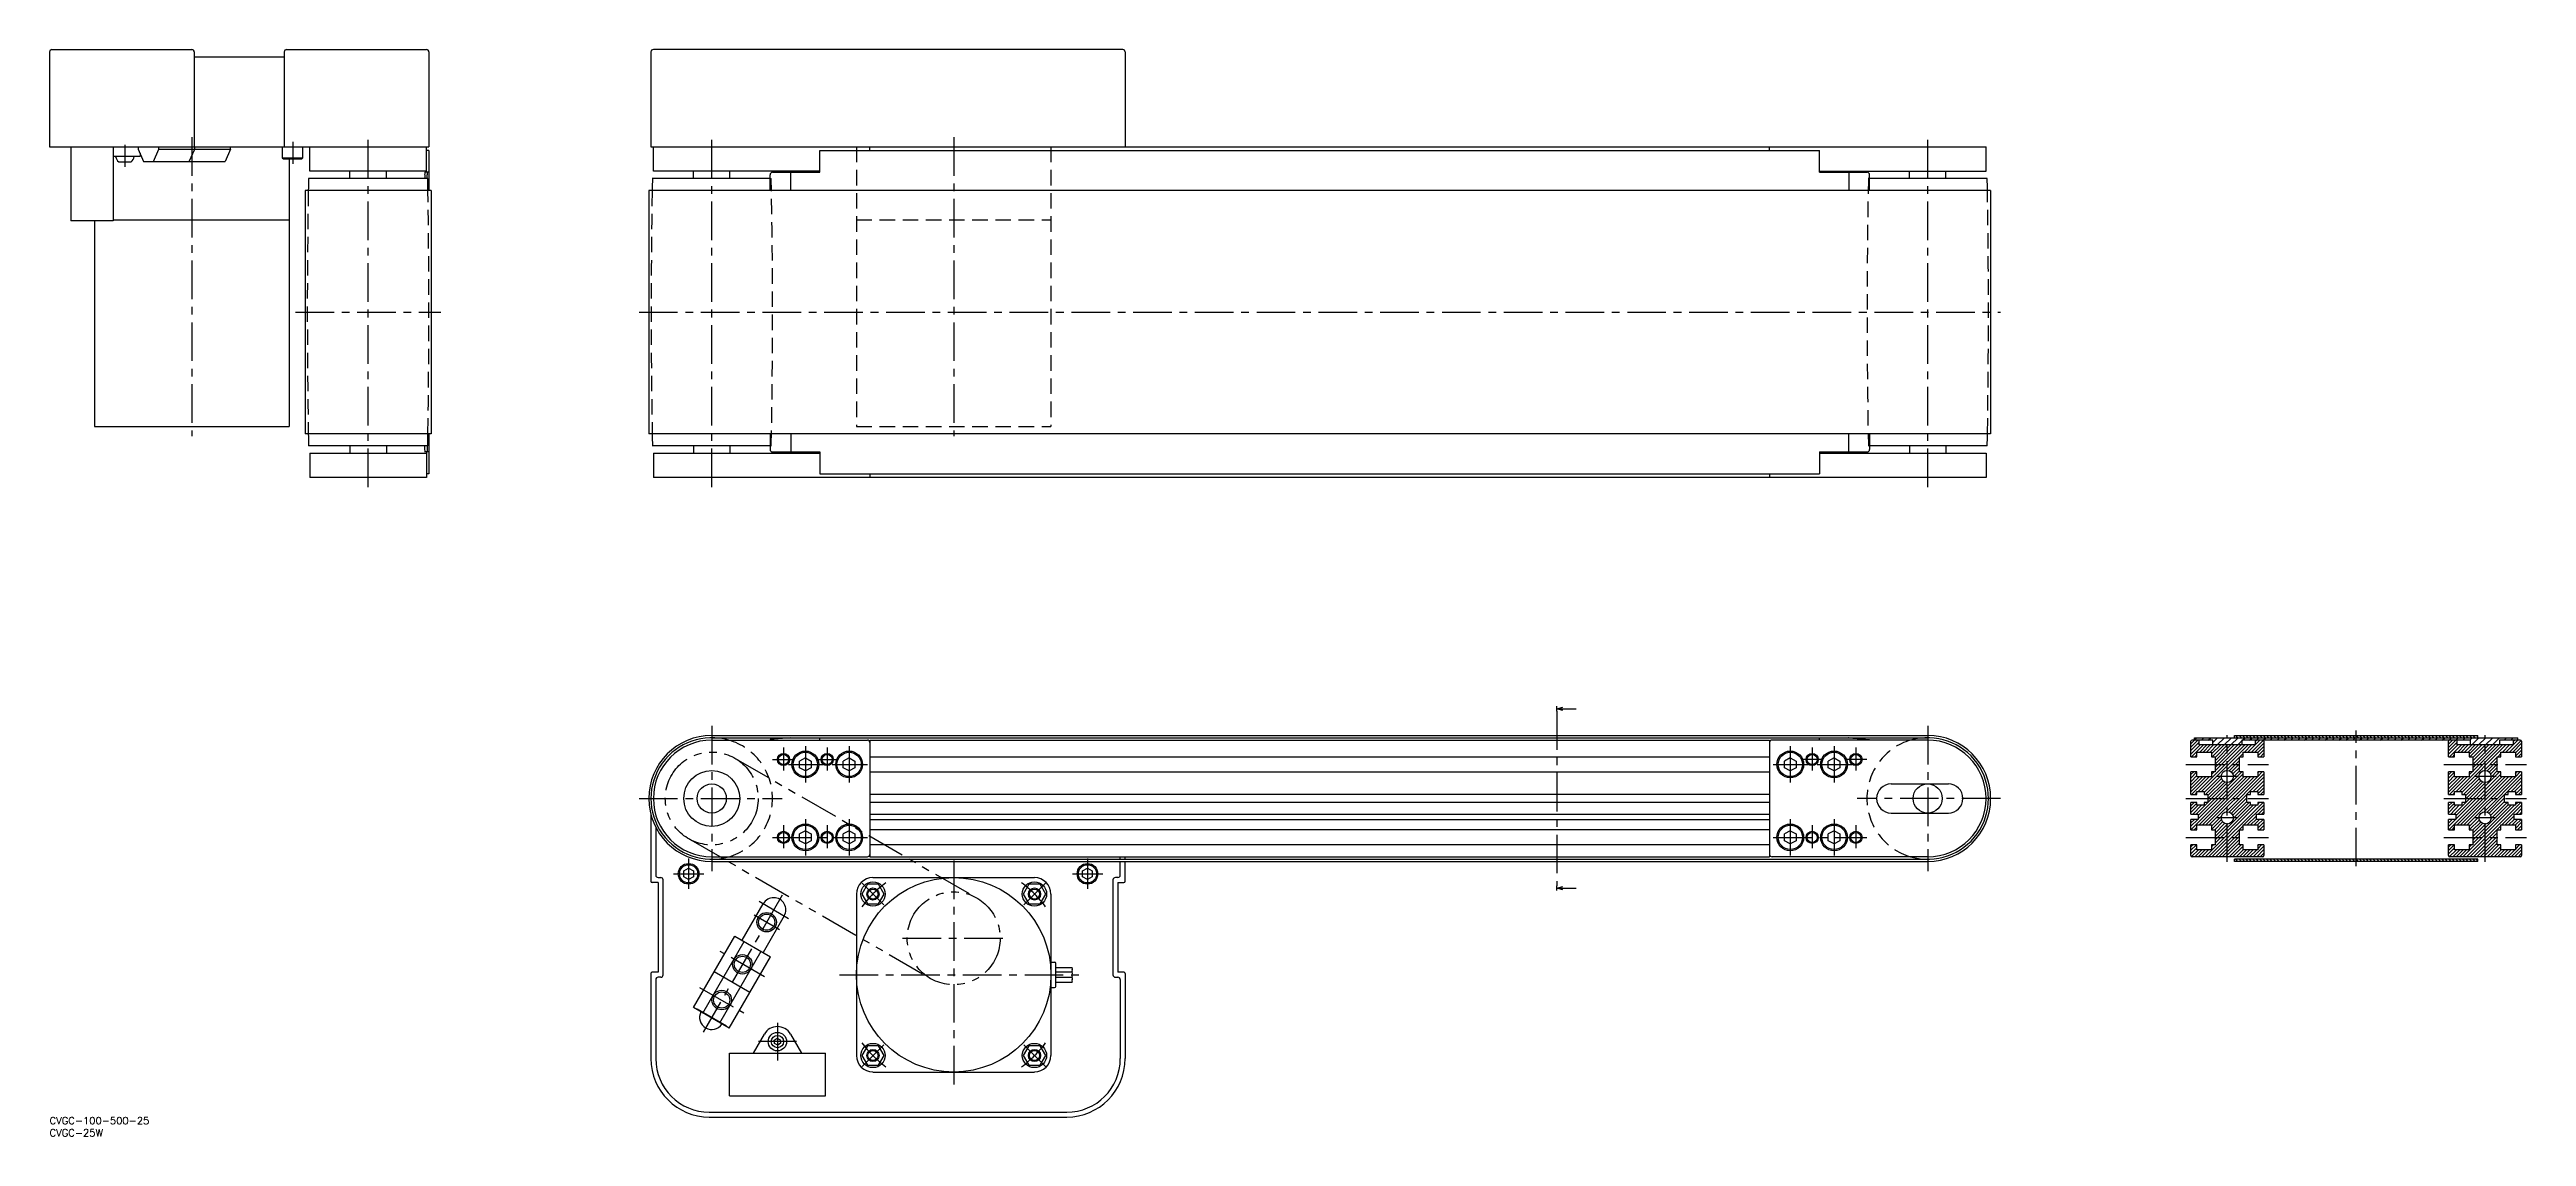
# Model space of a CAD drawing. Extents: x 0 to 1019, y -8 to 439.
import ezdxf

# ---------------------------------------------------------------- set-up
doc = ezdxf.new("R2010")
doc.units = 0
doc.header["$LTSCALE"] = 0.5
for name, pattern in [('CENTER', [50.8, 31.75, -6.35, 6.35, -6.35]), ('DASHED', [19.05, 12.7, -6.35]), ('PHANTOM', [63.5, 31.75, -6.35, 6.35, -6.35, 6.35, -6.35])]:
    doc.linetypes.add(name, pattern=pattern)
doc.layers.get('0').update_dxf_attribs({"linetype": 'CONTINUOUS'})
doc.layers.add('CENTER', color=1, linetype='CENTER')
doc.styles.get("Standard").update_dxf_attribs({"font": 'txt.shx', "height": 3, "bigfont": 'bigfont.shx'})

# ---------------------------------------------------------------- blocks, each defined once
blk = doc.blocks.new('*U61')
at = {"color": 7, "linetype": 'CONTINUOUS'}
blk.add_text('CVGC-100-500-25', height=3, dxfattribs=at).set_placement((0, -3))
blk = doc.blocks.new('*U62')
at = {"color": 7, "linetype": 'CONTINUOUS'}
blk.add_text('CVGC-25W', height=3, dxfattribs=at).set_placement((0, -8))
blk = doc.blocks.new('_OPEN30')
at = {"color": 0, "linetype": 'BYBLOCK'}
for p, q in [((-1, 0.27), (0, 0)), ((0, 0), (-1, -0.27)), ((0, 0), (-1, 0))]:
    blk.add_line(p, q, dxfattribs=at)
blk = doc.blocks.new('*U63')
at = {"color": 7, "linetype": 'CONTINUOUS'}
blk.add_lwpolyline([(622.3, 167.9), (627.8, 167.9)], dxfattribs=at)
at = {"color": 7, "linetype": 'CONTINUOUS', "xscale": 2.5, "yscale": 2.5, "zscale": 2.5, "rotation": 180}
blk.add_blockref('_OPEN30', (619.8, 167.9), dxfattribs=at)
blk = doc.blocks.new('*U64')
at = {"color": 7, "linetype": 'CONTINUOUS'}
blk.add_lwpolyline([(622.3, 94.1), (627.8, 94.1)], dxfattribs=at)
at = {"color": 7, "linetype": 'CONTINUOUS', "xscale": 2.5, "yscale": 2.5, "zscale": 2.5, "rotation": 180}
blk.add_blockref('_OPEN30', (619.8, 94.1), dxfattribs=at)

msp = doc.modelspace()

# ---------------------------------------------------------------- linework, layer by layer
at = {"color": 7, "linetype": 'CONTINUOUS'}
for p, q in [((0, 438), (0, 399)), ((1, 439), (58.5, 439)), ((59.5, 438), (59.5, 399)), ((96.5, 438), (96.5, 399)), ((97.5, 439), (155, 439)), ((156, 438), (156, 399)), ((247.3, 438), (247.3, 399)), ((441.3, 439), (248.3, 439)), ((437, 439), (252.3, 439)), ((442.3, 438), (442.3, 399)), ((59.5, 436), (96.5, 436)), ((0, 399), (156, 399)), ((8.7, 399), (8.7, 368.5)), ((26.2, 399), (26.2, 368.5)), ((36.5, 399), (36.5, 398)), ((36.5, 398), (38.7, 393)), ((42.7, 393), (45, 398)), ((45, 398), (45, 399)), ((45, 398), (74.4, 398)), ((57.4, 393), (59.7, 398)), ((59.7, 398), (59.7, 399)), ((74.4, 398), (72.2, 393)), ((74.4, 398), (74.4, 399)), ((95.7, 399), (95.7, 394.5)), ((104.2, 394.5), (104.2, 399)), ((107, 399), (155, 399)), ((107, 389), (107, 399)), ((155, 388.5), (155, 399)), ((156, 397.5), (155, 397.5)), ((156, 397.5), (156, 381)), ((247.3, 399), (796.3, 399)), ((248.3, 389), (248.3, 399)), ((316.8, 397.5), (727.8, 397.5)), ((316.8, 388.5), (316.8, 397.5)), ((337.3, 397.5), (337.3, 399)), ((707.3, 397.5), (707.3, 399)), ((727.8, 388.5), (727.8, 397.5)), ((796.3, 389), (796.3, 399)), ((37.2, 395), (26.2, 395)), ((28.5, 392.8), (33.5, 392.8)), ((37.2, 396.4), (37.2, 395)), ((38.7, 393), (72.2, 393)), ((95.7, 394.5), (96.2, 394)), ((95.7, 394.5), (104.2, 394.5)), ((96.2, 394), (103.7, 394)), ((98.5, 394), (98.5, 284)), ((103.7, 394), (104.2, 394.5)), ((155, 389), (107, 389)), ((123.5, 386), (123.5, 389)), ((138.5, 386), (138.5, 389)), ((156, 388.5), (154.3, 388.5)), ((154.3, 387.5), (154.3, 386)), ((155.3, 386), (155.3, 387.5)), ((316.8, 389), (248.3, 389)), ((264.8, 386), (264.8, 389)), ((279.8, 386), (279.8, 389)), ((296.3, 381), (296.3, 387.5)), ((297.3, 388.5), (316.8, 388.5)), ((304.8, 381), (304.8, 388.5)), ((727.8, 389), (796.3, 389)), ((727.8, 388.5), (747.4, 388.5)), ((739.9, 388.5), (739.9, 381)), ((748.4, 381), (748.4, 387.5)), ((764.8, 386), (764.8, 389)), ((779.8, 386), (779.8, 389)), ((156.9, 381), (105.1, 381)), ((105.1, 381), (105.1, 281)), ((155.5, 386), (106.5, 386)), ((156.9, 381), (156.9, 281)), ((798.2, 381), (246.4, 381)), ((246.4, 381), (246.4, 281)), ((296.3, 386), (247.8, 386)), ((796.8, 386), (748.4, 386)), ((798.2, 381), (798.2, 281)), ((26.2, 368.5), (8.7, 368.5)), ((18.5, 368.5), (18.5, 284)), ((26.2, 369), (98.5, 369)), ((18.5, 284), (98.5, 284)), ((156.9, 281), (105.1, 281)), ((155.5, 276), (106.5, 276)), ((123.5, 276), (123.5, 273)), ((138.5, 276), (138.5, 273)), ((154.3, 274.5), (154.3, 276)), ((155.3, 276), (155.3, 274.5)), ((156, 281), (156, 264.5)), ((798.2, 281), (246.4, 281)), ((296.3, 276), (247.8, 276)), ((264.8, 276), (264.8, 273)), ((279.8, 276), (279.8, 273)), ((296.3, 281), (296.3, 274.5)), ((304.8, 281), (304.8, 273.5)), ((739.9, 273.5), (739.9, 281)), ((748.4, 281), (748.4, 274.5)), ((796.8, 276), (748.4, 276)), ((764.8, 276), (764.8, 273)), ((779.8, 276), (779.8, 273)), ((107, 273), (155, 273)), ((107, 273), (107, 263)), ((156, 273.5), (154.3, 273.5)), ((155, 273.5), (155, 263)), ((248.3, 273), (316.8, 273)), ((248.3, 273), (248.3, 263)), ((297.3, 273.5), (316.8, 273.5)), ((316.8, 273.5), (316.8, 264.5)), ((727.8, 273.5), (747.4, 273.5)), ((727.8, 273.5), (727.8, 264.5)), ((727.8, 273), (796.3, 273)), ((796.3, 273), (796.3, 263)), ((155, 263), (107, 263)), ((156, 264.5), (155, 264.5)), ((796.3, 263), (248.3, 263)), ((316.8, 264.5), (727.8, 264.5)), ((337.3, 264.5), (337.3, 263)), ((707.3, 264.5), (707.3, 263)), ((272.3, 156.9), (772.3, 156.9)), ((272.3, 156), (772.3, 156)), ((272.3, 155), (336.3, 155)), ((304.7, 156), (296.3, 155.3)), ((296.3, 155.3), (296.3, 155)), ((316.8, 155), (316.8, 156)), ((337.3, 155), (707.3, 155)), ((337.3, 155), (337.3, 107)), ((707.3, 155), (707.3, 107)), ((772.3, 155), (708.3, 155)), ((727.8, 155), (727.8, 156)), ((739.9, 156), (748.4, 155.3)), ((748.4, 155.3), (748.3, 155)), ((880.5, 148.1), (880.5, 154.5)), ((889.5, 155), (881, 155)), ((882, 156), (1015, 156)), ((882, 155), (882, 156)), ((884, 153), (884, 155)), ((907, 153), (884, 153)), ((889.5, 153), (889.5, 155)), ((898.5, 156), (898.5, 156.9)), ((898.5, 156.9), (998.5, 156.9)), ((995.5, 155), (901.5, 155)), ((901.5, 155), (901.5, 153)), ((907, 155), (907, 153)), ((910.5, 154.5), (910.5, 148.1)), ((986.5, 148.1), (986.5, 154.5)), ((990, 153), (990, 155)), ((1013, 153), (990, 153)), ((995.5, 153), (995.5, 155)), ((998.5, 156), (998.5, 156.9)), ((1007.5, 155), (1007.5, 153)), ((1016, 155), (1007.5, 155)), ((1013, 155), (1013, 153)), ((1015, 155), (1015, 156)), ((1016.5, 154.5), (1016.5, 148.1)), ((310.8, 147.7), (308.4, 146.4)), ((308.4, 143.6), (308.4, 146.4)), ((310.8, 142.3), (308.4, 143.6)), ((310.8, 147.7), (313.2, 146.4)), ((313.2, 143.6), (310.8, 142.3)), ((313.2, 146.4), (313.2, 143.6)), ((328.8, 147.7), (326.4, 146.4)), ((326.4, 143.6), (326.4, 146.4)), ((328.8, 142.3), (326.4, 143.6)), ((328.8, 147.7), (331.2, 146.4)), ((331.2, 143.6), (328.8, 142.3)), ((331.2, 146.4), (331.2, 143.6)), ((337.3, 148.1), (707.3, 148.1)), ((715.8, 147.7), (713.4, 146.4)), ((713.4, 143.6), (713.4, 146.4)), ((715.8, 142.3), (713.4, 143.6)), ((715.8, 147.7), (718.2, 146.4)), ((718.2, 143.6), (715.8, 142.3)), ((718.2, 146.4), (718.2, 143.6)), ((733.8, 147.7), (731.4, 146.4)), ((731.4, 143.6), (731.4, 146.4)), ((733.8, 142.3), (731.4, 143.6)), ((733.8, 147.7), (736.2, 146.4)), ((736.2, 143.6), (733.8, 142.3)), ((736.2, 146.4), (736.2, 143.6)), ((880.5, 148.1), (883, 148.1)), ((883, 148.1), (883, 150.1)), ((883, 150.1), (889, 150.1)), ((889, 150.1), (889, 148.1)), ((889, 148.1), (890.5, 148.1)), ((890.5, 148.1), (890.5, 141.9)), ((900.5, 141.9), (900.5, 148.1)), ((900.5, 148.1), (902, 148.1)), ((902, 148.1), (902, 150.1)), ((902, 150.1), (908, 150.1)), ((908, 150.1), (908, 148.1)), ((908, 148.1), (910.5, 148.1)), ((986.5, 148.1), (989, 148.1)), ((989, 148.1), (989, 150.1)), ((989, 150.1), (995, 150.1)), ((995, 150.1), (995, 148.1)), ((995, 148.1), (996.5, 148.1)), ((996.5, 148.1), (996.5, 141.9)), ((1006.5, 141.9), (1006.5, 148.1)), ((1006.5, 148.1), (1008, 148.1)), ((1008, 148.1), (1008, 150.1)), ((1008, 150.1), (1014, 150.1)), ((1014, 150.1), (1014, 148.1)), ((1014, 148.1), (1016.5, 148.1)), ((337.3, 141.9), (707.3, 141.9)), ((707.3, 132.6), (337.3, 132.6)), ((757.3, 137), (780.8, 137)), ((883, 141.9), (880.5, 141.9)), ((880.5, 132.6), (880.5, 141.9)), ((880.5, 132.6), (883, 132.6)), ((883, 139.9), (883, 141.9)), ((889, 139.9), (883, 139.9)), ((883, 132.6), (883, 133.9)), ((883, 133.9), (886, 133.9)), ((886, 133.9), (886, 132.6)), ((886, 132.6), (887.5, 132.6)), ((887.5, 132.6), (887.5, 129.4)), ((890.5, 141.9), (889, 141.9)), ((889, 141.9), (889, 139.9)), ((902, 141.9), (900.5, 141.9)), ((902, 139.9), (902, 141.9)), ((908, 139.9), (902, 139.9)), ((903.5, 129.4), (903.5, 132.6)), ((903.5, 132.6), (905, 132.6)), ((905, 132.6), (905, 133.9)), ((905, 133.9), (908, 133.9)), ((910.5, 141.9), (908, 141.9)), ((908, 141.9), (908, 139.9)), ((908, 133.9), (908, 132.6)), ((908, 132.6), (910.5, 132.6)), ((910.5, 141.9), (910.5, 132.6)), ((989, 141.9), (986.5, 141.9)), ((986.5, 132.6), (986.5, 141.9)), ((986.5, 132.6), (989, 132.6)), ((989, 139.9), (989, 141.9)), ((995, 139.9), (989, 139.9)), ((989, 132.6), (989, 133.9)), ((989, 133.9), (992, 133.9)), ((992, 133.9), (992, 132.6)), ((992, 132.6), (993.5, 132.6)), ((993.5, 132.6), (993.5, 129.4)), ((996.5, 141.9), (995, 141.9)), ((995, 141.9), (995, 139.9)), ((1008, 141.9), (1006.5, 141.9)), ((1008, 139.9), (1008, 141.9)), ((1014, 139.9), (1008, 139.9)), ((1009.5, 129.4), (1009.5, 132.6)), ((1009.5, 132.6), (1011, 132.6)), ((1011, 132.6), (1011, 133.9)), ((1011, 133.9), (1014, 133.9)), ((1016.5, 141.9), (1014, 141.9)), ((1014, 141.9), (1014, 139.9)), ((1014, 133.9), (1014, 132.6)), ((1014, 132.6), (1016.5, 132.6)), ((1016.5, 141.9), (1016.5, 132.6)), ((247.3, 124.2), (247.3, 97)), ((707.3, 129.4), (337.3, 129.4)), ((337.3, 124.6), (707.3, 124.6)), ((337.3, 122.4), (707.3, 122.4)), ((757.3, 125), (780.8, 125)), ((883, 129.4), (880.5, 129.4)), ((880.5, 124.6), (880.5, 129.4)), ((880.5, 124.6), (883.5, 124.6)), ((883.5, 122.4), (880.5, 122.4)), ((880.5, 118.1), (880.5, 122.4)), ((883, 128.2), (883, 129.4)), ((886, 128.2), (883, 128.2)), ((883.5, 124.6), (883.5, 122.4)), ((887.5, 129.4), (886, 129.4)), ((886, 129.4), (886, 128.2)), ((905, 129.4), (903.5, 129.4)), ((905, 128.2), (905, 129.4)), ((908, 128.2), (905, 128.2)), ((907.5, 122.4), (907.5, 124.6)), ((907.5, 124.6), (910.5, 124.6)), ((910.5, 122.4), (907.5, 122.4)), ((910.5, 129.4), (908, 129.4)), ((908, 129.4), (908, 128.2)), ((910.5, 129.4), (910.5, 124.6)), ((910.5, 122.4), (910.5, 118.1)), ((989, 129.4), (986.5, 129.4)), ((986.5, 124.6), (986.5, 129.4)), ((986.5, 124.6), (989.5, 124.6)), ((989.5, 122.4), (986.5, 122.4)), ((986.5, 118.1), (986.5, 122.4)), ((989, 128.2), (989, 129.4)), ((992, 128.2), (989, 128.2)), ((989.5, 124.6), (989.5, 122.4)), ((993.5, 129.4), (992, 129.4)), ((992, 129.4), (992, 128.2)), ((1011, 129.4), (1009.5, 129.4)), ((1011, 128.2), (1011, 129.4)), ((1014, 128.2), (1011, 128.2)), ((1013.5, 122.4), (1013.5, 124.6)), ((1013.5, 124.6), (1016.5, 124.6)), ((1016.5, 122.4), (1013.5, 122.4)), ((1016.5, 129.4), (1014, 129.4)), ((1014, 129.4), (1014, 128.2)), ((1016.5, 129.4), (1016.5, 124.6)), ((1016.5, 122.4), (1016.5, 118.1)), ((249.3, 119.1), (249.3, 99.5)), ((310.8, 117.7), (308.4, 116.4)), ((308.4, 113.6), (308.4, 116.4)), ((310.8, 112.3), (308.4, 113.6)), ((310.8, 117.7), (313.2, 116.4)), ((313.2, 113.6), (310.8, 112.3)), ((313.2, 116.4), (313.2, 113.6)), ((328.8, 117.7), (326.4, 116.4)), ((326.4, 113.6), (326.4, 116.4)), ((328.8, 112.3), (326.4, 113.6)), ((328.8, 117.7), (331.2, 116.4)), ((331.2, 113.6), (328.8, 112.3)), ((331.2, 116.4), (331.2, 113.6)), ((707.3, 118.1), (337.3, 118.1)), ((715.8, 117.7), (713.4, 116.4)), ((713.4, 113.6), (713.4, 116.4)), ((715.8, 112.3), (713.4, 113.6)), ((715.8, 117.7), (718.2, 116.4)), ((718.2, 113.6), (715.8, 112.3)), ((718.2, 116.4), (718.2, 113.6)), ((733.8, 117.7), (731.4, 116.4)), ((731.4, 113.6), (731.4, 116.4)), ((733.8, 112.3), (731.4, 113.6)), ((733.8, 117.7), (736.2, 116.4)), ((736.2, 113.6), (733.8, 112.3)), ((736.2, 116.4), (736.2, 113.6)), ((880.5, 118.1), (883, 118.1)), ((883, 118.1), (883, 120.1)), ((883, 120.1), (889, 120.1)), ((889, 120.1), (889, 118.1)), ((889, 118.1), (890.5, 118.1)), ((890.5, 118.1), (890.5, 111.9)), ((900.5, 111.9), (900.5, 118.1)), ((900.5, 118.1), (902, 118.1)), ((902, 118.1), (902, 120.1)), ((902, 120.1), (908, 120.1)), ((908, 120.1), (908, 118.1)), ((908, 118.1), (910.5, 118.1)), ((986.5, 118.1), (989, 118.1)), ((989, 118.1), (989, 120.1)), ((989, 120.1), (995, 120.1)), ((995, 120.1), (995, 118.1)), ((995, 118.1), (996.5, 118.1)), ((996.5, 118.1), (996.5, 111.9)), ((1006.5, 111.9), (1006.5, 118.1)), ((1006.5, 118.1), (1008, 118.1)), ((1008, 118.1), (1008, 120.1)), ((1008, 120.1), (1014, 120.1)), ((1014, 120.1), (1014, 118.1)), ((1014, 118.1), (1016.5, 118.1)), ((260.8, 101.2), (262.8, 102.3)), ((262.8, 102.3), (264.8, 101.2)), ((272.3, 107), (336.3, 107)), ((272.3, 106), (772.3, 106)), ((272.3, 105.1), (772.3, 105.1)), ((707.3, 111.9), (337.3, 111.9)), ((337.3, 107), (707.3, 107)), ((424.8, 101.2), (426.8, 102.3)), ((426.8, 102.3), (428.8, 101.2)), ((440.3, 106), (440.3, 107)), ((440.3, 99.5), (440.3, 105.1)), ((442.3, 106), (442.3, 107)), ((442.3, 97), (442.3, 105.1)), ((772.3, 107), (708.3, 107)), ((883, 111.9), (880.5, 111.9)), ((880.5, 107.5), (880.5, 111.9)), ((910, 107), (881, 107)), ((883, 109.9), (883, 111.9)), ((889, 109.9), (883, 109.9)), ((890.5, 111.9), (889, 111.9)), ((889, 111.9), (889, 109.9)), ((998.5, 106), (898.5, 106)), ((898.5, 105.1), (898.5, 106)), ((998.5, 105.1), (898.5, 105.1)), ((902, 111.9), (900.5, 111.9)), ((902, 109.9), (902, 111.9)), ((908, 109.9), (902, 109.9)), ((910.5, 111.9), (908, 111.9)), ((908, 111.9), (908, 109.9)), ((910.5, 111.9), (910.5, 107.5)), ((989, 111.9), (986.5, 111.9)), ((986.5, 107.5), (986.5, 111.9)), ((1016, 107), (987, 107)), ((989, 109.9), (989, 111.9)), ((995, 109.9), (989, 109.9)), ((996.5, 111.9), (995, 111.9)), ((995, 111.9), (995, 109.9)), ((998.5, 105.1), (998.5, 106)), ((1008, 111.9), (1006.5, 111.9)), ((1008, 109.9), (1008, 111.9)), ((1014, 109.9), (1008, 109.9)), ((1016.5, 111.9), (1014, 111.9)), ((1014, 111.9), (1014, 109.9)), ((1016.5, 111.9), (1016.5, 107.5)), ((250.3, 96.5), (247.8, 96.5)), ((250.3, 98.5), (251.3, 98.5)), ((250.3, 96.5), (250.3, 59.5)), ((252.3, 58.5), (252.3, 97.5)), ((260.8, 98.8), (260.8, 101.2)), ((262.8, 97.7), (260.8, 98.8)), ((264.8, 98.8), (262.8, 97.7)), ((264.8, 101.2), (264.8, 98.8)), ((331.8, 91.7), (331.8, 25.3)), ((338.6, 98.5), (405, 98.5)), ((411.8, 91.7), (411.8, 25.3)), ((424.8, 98.8), (424.8, 101.2)), ((426.8, 97.7), (424.8, 98.8)), ((428.8, 98.8), (426.8, 97.7)), ((428.8, 101.2), (428.8, 98.8)), ((437.3, 97.5), (437.3, 58.5)), ((439.3, 98.5), (438.3, 98.5)), ((439.3, 96.5), (441.8, 96.5)), ((439.3, 96.5), (439.3, 59.5)), ((284.8, 72.7), (293.5, 87.7)), ((302.1, 82.7), (293.5, 67.7)), ((264.8, 45), (281.8, 74.4)), ((268.7, 42.7), (285.7, 72.2)), ((281.8, 74.4), (296.5, 65.9)), ((275.6, 38.7), (292.6, 68.2)), ((279.5, 36.5), (296.5, 65.9)), ((411.8, 63.7), (413.3, 63.7)), ((413.8, 53.7), (413.8, 63.2)), ((413.8, 61.5), (420.5, 61.5)), ((247.3, 59), (247.3, 24)), ((250.3, 59.5), (247.8, 59.5)), ((249.3, 56.5), (249.3, 24)), ((251.3, 57.5), (250.3, 57.5)), ((288, 51.2), (273.3, 59.7)), ((411.8, 53.2), (413.3, 53.2)), ((420.5, 59.5), (413.8, 59.5)), ((413.8, 57.5), (420.5, 57.5)), ((413.8, 55.5), (420.5, 55.5)), ((438.3, 57.5), (439.3, 57.5)), ((441.8, 59.5), (439.3, 59.5)), ((440.3, 56.5), (440.3, 24)), ((442.3, 59), (442.3, 24)), ((279.5, 36.5), (264.8, 45)), ((293.9, 34.1), (289.4, 26.2)), ((298, 31.6), (299.2, 32.4)), ((298.1, 30.2), (298, 31.6)), ((299.2, 32.4), (300.5, 31.8)), ((300.5, 31.8), (300.6, 30.4)), ((304.7, 34.1), (309.2, 26.2)), ((279.6, 8.7), (279.6, 26.2)), ((279.6, 26.2), (319.1, 26.2)), ((299.5, 29.6), (298.1, 30.2)), ((300.6, 30.4), (299.5, 29.6)), ((319.1, 8.7), (319.1, 26.2)), ((338.6, 18.5), (405, 18.5)), ((271.3, 2), (418.3, 2)), ((271.3, 0), (418.3, 0)), ((279.6, 8.7), (319.1, 8.7))]:
    msp.add_line(p, q, dxfattribs=at)
at = {"color": 3, "linetype": 'DASHED'}
for p, q in [((331.8, 399), (331.8, 284)), ((411.8, 399), (411.8, 284)), ((296.3, 386), (296.8, 386)), ((748.4, 386), (747.8, 386)), ((331.8, 369), (411.8, 369)), ((296.3, 276), (296.8, 276)), ((331.8, 284), (411.8, 284)), ((748.4, 276), (747.8, 276))]:
    msp.add_line(p, q, dxfattribs=at)
at = {"color": 3, "linetype": 'CONTINUOUS'}
for p, q in [((880.5, 153.5), (882, 155)), ((880.5, 152.1), (883.4, 155)), ((880.5, 150.7), (884, 154.2)), ((880.5, 149.2), (884.3, 153)), ((880.8, 148.1), (885.7, 153)), ((882, 155), (883, 156)), ((883.5, 133.9), (902.7, 153)), ((884.2, 150.1), (887.1, 153)), ((884.9, 155), (885.9, 156)), ((884.9, 133.9), (904.1, 153)), ((885.6, 150.1), (888.5, 153)), ((887, 150.1), (889.9, 153)), ((887.7, 155), (888.7, 156)), ((888.4, 150.1), (891.3, 153)), ((889, 149.3), (892.8, 153)), ((889.3, 148.1), (894.2, 153)), ((889.5, 154), (891.5, 156)), ((890.5, 147.9), (895.6, 153)), ((890.5, 146.5), (897, 153)), ((890.5, 145.1), (898.4, 153)), ((890.5, 143.7), (899.8, 153)), ((890.5, 142.3), (901.2, 153)), ((891.3, 153), (894.3, 156)), ((894.2, 153), (897.2, 156)), ((897, 153), (900, 156)), ((899.9, 156), (899, 156.9)), ((899.8, 153), (901.5, 154.7)), ((901.3, 156), (900.4, 156.9)), ((902.7, 156), (901.8, 156.9)), ((901.8, 155), (902.8, 156)), ((902.6, 150.1), (905.5, 153)), ((904.1, 156), (903.2, 156.9)), ((904, 150.1), (906.9, 153)), ((905.5, 156), (904.6, 156.9)), ((904.7, 155), (905.7, 156)), ((905.4, 150.1), (910.3, 154.9)), ((907, 156), (906.1, 156.9)), ((906.8, 150.1), (910.5, 153.8)), ((907, 154.5), (907.5, 155)), ((907, 153.1), (908.9, 155)), ((908.4, 156), (907.5, 156.9)), ((907.5, 155), (908.5, 156)), ((909.8, 156), (908.9, 156.9)), ((911.2, 156), (910.3, 156.9)), ((910.3, 155), (911.3, 156)), ((912.6, 156), (911.7, 156.9)), ((914, 156), (913.1, 156.9)), ((913.1, 155), (914.1, 156)), ((915.4, 156), (914.5, 156.9)), ((916.9, 156), (916, 156.9)), ((916, 155), (917, 156)), ((918.3, 156), (917.4, 156.9)), ((919.7, 156), (918.8, 156.9)), ((918.8, 155), (919.8, 156)), ((921.1, 156), (920.2, 156.9)), ((922.5, 156), (921.6, 156.9)), ((921.6, 155), (922.6, 156)), ((923.9, 156), (923, 156.9)), ((925.3, 156), (924.4, 156.9)), ((924.5, 155), (925.5, 156)), ((926.8, 156), (925.9, 156.9)), ((928.2, 156), (927.3, 156.9)), ((927.3, 155), (928.3, 156)), ((929.6, 156), (928.7, 156.9)), ((931, 156), (930.1, 156.9)), ((930.1, 155), (931.1, 156)), ((932.4, 156), (931.5, 156.9)), ((933.8, 156), (932.9, 156.9)), ((932.9, 155), (933.9, 156)), ((935.2, 156), (934.3, 156.9)), ((936.7, 156), (935.8, 156.9)), ((935.8, 155), (936.8, 156)), ((938.1, 156), (937.2, 156.9)), ((939.5, 156), (938.6, 156.9)), ((938.6, 155), (939.6, 156)), ((940.9, 156), (940, 156.9)), ((942.3, 156), (941.4, 156.9)), ((941.4, 155), (942.4, 156)), ((943.7, 156), (942.8, 156.9)), ((945.1, 156), (944.2, 156.9)), ((944.3, 155), (945.3, 156)), ((946.6, 156), (945.7, 156.9)), ((948, 156), (947.1, 156.9)), ((947.1, 155), (948.1, 156)), ((949.4, 156), (948.5, 156.9)), ((950.8, 156), (949.9, 156.9)), ((949.9, 155), (950.9, 156)), ((952.2, 156), (951.3, 156.9)), ((953.6, 156), (952.7, 156.9)), ((952.7, 155), (953.7, 156)), ((955, 156), (954.1, 156.9)), ((956.5, 156), (955.6, 156.9)), ((955.6, 155), (956.6, 156)), ((957.9, 156), (957, 156.9)), ((959.3, 156), (958.4, 156.9)), ((958.4, 155), (959.4, 156)), ((960.7, 156), (959.8, 156.9)), ((962.1, 156), (961.2, 156.9)), ((961.2, 155), (962.2, 156)), ((963.5, 156), (962.6, 156.9)), ((964.9, 156), (964, 156.9)), ((964.1, 155), (965.1, 156)), ((966.4, 156), (965.5, 156.9)), ((967.8, 156), (966.9, 156.9)), ((966.9, 155), (967.9, 156)), ((969.2, 156), (968.3, 156.9)), ((970.6, 156), (969.7, 156.9)), ((969.7, 155), (970.7, 156)), ((972, 156), (971.1, 156.9)), ((973.4, 156), (972.5, 156.9)), ((972.5, 155), (973.5, 156)), ((974.8, 156), (973.9, 156.9)), ((976.3, 156), (975.4, 156.9)), ((975.4, 155), (976.4, 156)), ((977.7, 156), (976.8, 156.9)), ((979.1, 156), (978.2, 156.9)), ((978.2, 155), (979.2, 156)), ((980.5, 156), (979.6, 156.9)), ((981.9, 156), (981, 156.9)), ((981, 155), (982, 156)), ((983.3, 156), (982.4, 156.9)), ((984.7, 156), (983.8, 156.9)), ((983.9, 155), (984.9, 156)), ((986.2, 156), (985.3, 156.9)), ((986.5, 153.4), (988.1, 155)), ((986.5, 152), (989.5, 155)), ((986.5, 150.6), (990, 154.1)), ((986.5, 149.2), (990.3, 153)), ((987.6, 156), (986.7, 156.9)), ((986.7, 155), (987.7, 156)), ((986.9, 148.1), (991.8, 153)), ((989, 156), (988.1, 156.9)), ((990.4, 156), (989.5, 156.9)), ((989.5, 155), (990.5, 156)), ((989.6, 133.9), (1008.7, 153)), ((990.3, 150.1), (993.2, 153)), ((991.8, 156), (990.9, 156.9)), ((991, 133.9), (1010.1, 153)), ((991.7, 150.1), (994.6, 153)), ((993.2, 156), (992.3, 156.9)), ((992.3, 155), (993.3, 156)), ((993.1, 150.1), (996, 153)), ((994.6, 156), (993.7, 156.9)), ((994.5, 150.1), (997.4, 153)), ((995, 149.2), (998.8, 153)), ((996.1, 156), (995.2, 156.9)), ((995.2, 155), (996.2, 156)), ((995.3, 148.1), (1000.2, 153)), ((996, 153), (999, 156)), ((996.5, 147.9), (1001.7, 153)), ((996.5, 146.5), (1003.1, 153)), ((996.5, 145), (1004.5, 153)), ((996.5, 143.6), (1005.9, 153)), ((996.5, 142.2), (1007.3, 153)), ((997.5, 156), (996.6, 156.9)), ((998.5, 156.4), (998, 156.9)), ((998.8, 153), (1001.8, 156)), ((1001.7, 153), (1004.7, 156)), ((1004.5, 153), (1007.5, 156)), ((1007.3, 153), (1007.5, 153.2)), ((1008.7, 150.1), (1011.6, 153)), ((1009.3, 155), (1010.3, 156)), ((1010.1, 150.1), (1013, 153)), ((1011.5, 150.1), (1016.3, 154.9)), ((1012.1, 155), (1013.1, 156)), ((1012.9, 150.1), (1016.5, 153.7)), ((1013, 154.5), (1013.6, 155)), ((1013, 153.1), (1015, 155)), ((1015, 155), (1015, 155.1)), ((882.2, 148.1), (883, 148.9)), ((894.9, 142.4), (900.5, 148)), ((896.3, 142.4), (900.5, 146.6)), ((897.2, 141.9), (900.5, 145.2)), ((897.8, 141.1), (900.5, 143.8)), ((900.6, 148.1), (902, 149.5)), ((902, 148.1), (902, 148.1)), ((908, 149.9), (910.5, 152.4)), ((908, 148.5), (910.5, 151)), ((909.1, 148.1), (910.5, 149.6)), ((910.5, 148.1), (910.5, 148.1)), ((988.3, 148.1), (989, 148.9)), ((1001, 142.4), (1006.5, 148)), ((1002.3, 142.4), (1006.5, 146.6)), ((1003.2, 141.8), (1006.5, 145.1)), ((1003.8, 141), (1006.5, 143.7)), ((1006.7, 148.1), (1008, 149.5)), ((1014, 149.8), (1016.5, 152.3)), ((1014, 148.4), (1016.5, 150.9)), ((1015.1, 148.1), (1016.5, 149.5)), ((880.5, 140.8), (881.7, 141.9)), ((880.5, 139.4), (883, 141.9)), ((880.5, 137.9), (883, 140.4)), ((880.5, 136.5), (883.9, 139.9)), ((880.5, 135.1), (885.3, 139.9)), ((880.5, 133.7), (886.7, 139.9)), ((880.5, 118.1), (902.3, 139.9)), ((880.8, 132.6), (888.1, 139.9)), ((882.3, 132.6), (883, 133.4)), ((882.7, 124.6), (895.6, 137.5)), ((883.5, 124), (901.5, 141.9)), ((883.5, 122.6), (902, 141.1)), ((883.9, 120.1), (903.7, 139.9)), ((885.3, 120.1), (905.1, 139.9)), ((886, 133.5), (893.1, 140.6)), ((886.5, 132.6), (893.1, 139.2)), ((886.7, 120.1), (906.5, 139.9)), ((887.5, 132.2), (893.7, 138.3)), ((887.5, 130.8), (894.5, 137.7)), ((888.1, 120.1), (907.9, 139.9)), ((889, 140.8), (890.1, 141.9)), ((894.9, 125.4), (910.5, 141.1)), ((896.3, 125.4), (910.5, 139.7)), ((898, 139.9), (900.5, 142.4)), ((904.9, 132.6), (905, 132.7)), ((906.1, 133.9), (910.5, 138.2)), ((907.6, 133.9), (910.5, 136.8)), ((908, 141.4), (908.5, 141.9)), ((908, 140), (909.9, 141.9)), ((908, 132.9), (910.5, 135.4)), ((909.1, 132.6), (910.5, 134)), ((986.5, 140.7), (987.7, 141.9)), ((986.5, 139.3), (989, 141.8)), ((986.5, 137.9), (989, 140.4)), ((986.5, 136.5), (990, 139.9)), ((986.5, 135), (991.4, 139.9)), ((986.5, 133.6), (992.8, 139.9)), ((986.6, 118.1), (1008.4, 139.9)), ((986.9, 132.6), (994.2, 139.9)), ((988.3, 132.6), (989, 133.3)), ((988.8, 124.6), (1001.7, 137.5)), ((989.5, 123.9), (1007.5, 141.9)), ((989.5, 122.5), (1008, 141)), ((990, 120.1), (1009.8, 139.9)), ((991.4, 120.1), (1011.2, 139.9)), ((992, 133.5), (999.1, 140.5)), ((992.6, 132.6), (999.2, 139.2)), ((992.8, 120.1), (1012.6, 139.9)), ((993.5, 132.1), (999.7, 138.3)), ((993.5, 130.7), (1000.5, 137.7)), ((994.2, 120.1), (1014, 139.9)), ((995, 140.7), (996.2, 141.9)), ((1001, 125.4), (1016.5, 141)), ((1002.3, 125.4), (1009.5, 132.6)), ((1004, 139.8), (1006.5, 142.3)), ((1009.5, 132.6), (1016.5, 139.6)), ((1011, 132.6), (1011, 132.7)), ((1012.2, 133.9), (1016.5, 138.2)), ((1013.6, 133.9), (1016.5, 136.8)), ((1014, 141.3), (1014.6, 141.9)), ((1014, 139.9), (1016, 141.9)), ((1014, 132.8), (1016.5, 135.3)), ((1015.2, 132.6), (1016.5, 133.9)), ((880.5, 128), (881.9, 129.4)), ((880.5, 126.6), (883, 129.1)), ((880.5, 125.2), (883.5, 128.2)), ((880.5, 122.4), (880.5, 122.4)), ((880.5, 121), (882, 122.4)), ((880.5, 119.6), (883.4, 122.4)), ((881.3, 124.6), (884.9, 128.2)), ((886, 129.3), (886.1, 129.4)), ((886.4, 107), (907.5, 128.2)), ((887.8, 107), (910.2, 129.4)), ((889, 119.6), (893.1, 123.7)), ((889, 118.2), (893.1, 122.3)), ((890.5, 114), (905, 128.5)), ((890.5, 112.6), (906.1, 128.2)), ((897.2, 124.9), (903.5, 131.2)), ((897.8, 124.1), (903.5, 129.8)), ((898, 122.9), (904.5, 129.4)), ((902.3, 120.1), (910.5, 128.3)), ((903.7, 120.1), (907.5, 123.9)), ((905.1, 120.1), (907.5, 122.5)), ((906.5, 120.1), (908.8, 122.4)), ((907.9, 120.1), (910.2, 122.4)), ((908, 128.7), (908.8, 129.4)), ((908.2, 124.6), (910.5, 126.9)), ((909.6, 124.6), (910.5, 125.5)), ((986.5, 129.4), (986.5, 129.4)), ((986.5, 128), (988, 129.4)), ((986.5, 126.6), (989, 129.1)), ((986.5, 125.1), (989.5, 128.2)), ((986.5, 122.3), (986.6, 122.4)), ((986.5, 120.9), (988, 122.4)), ((986.5, 119.5), (989.4, 122.4)), ((987.4, 124.6), (990.9, 128.2)), ((992, 129.2), (992.2, 129.4)), ((992.4, 107), (1013.6, 128.2)), ((993.8, 107), (1016.2, 129.4)), ((995, 119.5), (999.1, 123.6)), ((996.5, 113.9), (1011, 128.4)), ((996.5, 112.5), (1012.2, 128.2)), ((1003.2, 124.9), (1009.5, 131.2)), ((1003.8, 124), (1009.5, 129.8)), ((1004, 122.8), (1010.6, 129.4)), ((1008.4, 120.1), (1016.5, 128.3)), ((1009.8, 120.1), (1013.5, 123.9)), ((1011.2, 120.1), (1013.5, 122.4)), ((1012.6, 120.1), (1014.9, 122.4)), ((1014, 128.6), (1014.8, 129.4)), ((1014, 120.1), (1016.3, 122.4)), ((1014.3, 124.6), (1016.5, 126.9)), ((1015.7, 124.6), (1016.5, 125.4)), ((881.9, 118.1), (883, 119.2)), ((889.2, 107), (902, 119.8)), ((890.4, 118.1), (893.6, 121.4)), ((890.5, 116.8), (894.4, 120.7)), ((890.5, 115.4), (895.6, 120.5)), ((890.6, 107), (900.5, 116.9)), ((892, 107), (900.5, 115.5)), ((893.4, 107), (900.5, 114.1)), ((894.8, 107), (900.5, 112.7)), ((901.7, 118.1), (902, 118.4)), ((908, 118.8), (910.5, 121.3)), ((908.8, 118.1), (910.5, 119.9)), ((910.2, 118.1), (910.5, 118.4)), ((988, 118.1), (989, 119.2)), ((995, 118.1), (999.2, 122.2)), ((995.3, 107), (1008, 119.8)), ((996.5, 118.1), (999.7, 121.3)), ((996.5, 116.8), (1000.5, 120.7)), ((996.5, 115.3), (1001.7, 120.5)), ((996.7, 107), (1006.5, 116.9)), ((998.1, 107), (1006.5, 115.4)), ((999.5, 107), (1006.5, 114)), ((1000.9, 107), (1006.5, 112.6)), ((1007.8, 118.1), (1008, 118.4)), ((1014, 118.7), (1016.5, 121.2)), ((1014.8, 118.1), (1016.5, 119.8)), ((1016.3, 118.1), (1016.5, 118.4)), ((880.5, 111.1), (881.4, 111.9)), ((880.5, 109.7), (882.8, 111.9)), ((880.5, 108.2), (883, 110.7)), ((880.8, 107.1), (883.6, 109.9)), ((882.1, 107), (885, 109.9)), ((883.5, 107), (886.4, 109.9)), ((884.9, 107), (887.8, 109.9)), ((889, 111.1), (889.8, 111.9)), ((896.3, 107), (901.2, 111.9)), ((897.7, 107), (902, 111.4)), ((899.9, 105.1), (899, 106)), ((899.1, 107), (902, 109.9)), ((901.3, 105.1), (900.4, 106)), ((900.5, 107), (903.4, 109.9)), ((902.7, 105.1), (901.8, 106)), ((901.9, 107), (904.8, 109.9)), ((904.1, 105.1), (903.2, 106)), ((903.3, 107), (906.2, 109.9)), ((905.5, 105.1), (904.6, 106)), ((904.7, 107), (907.6, 109.9)), ((906.9, 105.1), (906, 106)), ((906.2, 107), (910.5, 111.4)), ((908.4, 105.1), (907.5, 106)), ((907.6, 107), (910.5, 110)), ((908, 111.7), (908.2, 111.9)), ((908, 110.3), (909.6, 111.9)), ((909.8, 105.1), (908.9, 106)), ((909, 107), (910.5, 108.5)), ((911.2, 105.1), (910.3, 106)), ((912.6, 105.1), (911.7, 106)), ((914, 105.1), (913.1, 106)), ((915.4, 105.1), (914.5, 106)), ((916.8, 105.1), (915.9, 106)), ((918.3, 105.1), (917.4, 106)), ((919.7, 105.1), (918.8, 106)), ((921.1, 105.1), (920.2, 106)), ((922.5, 105.1), (921.6, 106)), ((923.9, 105.1), (923, 106)), ((925.3, 105.1), (924.4, 106)), ((926.7, 105.1), (925.8, 106)), ((928.2, 105.1), (927.3, 106)), ((929.6, 105.1), (928.7, 106)), ((931, 105.1), (930.1, 106)), ((932.4, 105.1), (931.5, 106)), ((933.8, 105.1), (932.9, 106)), ((935.2, 105.1), (934.3, 106)), ((936.6, 105.1), (935.7, 106)), ((938.1, 105.1), (937.2, 106)), ((939.5, 105.1), (938.6, 106)), ((940.9, 105.1), (940, 106)), ((942.3, 105.1), (941.4, 106)), ((943.7, 105.1), (942.8, 106)), ((945.1, 105.1), (944.2, 106)), ((946.5, 105.1), (945.6, 106)), ((948, 105.1), (947.1, 106)), ((949.4, 105.1), (948.5, 106)), ((950.8, 105.1), (949.9, 106)), ((952.2, 105.1), (951.3, 106)), ((953.6, 105.1), (952.7, 106)), ((955, 105.1), (954.1, 106)), ((956.4, 105.1), (955.5, 106)), ((957.9, 105.1), (957, 106)), ((959.3, 105.1), (958.4, 106)), ((960.7, 105.1), (959.8, 106)), ((962.1, 105.1), (961.2, 106)), ((963.5, 105.1), (962.6, 106)), ((964.9, 105.1), (964, 106)), ((966.3, 105.1), (965.4, 106)), ((967.8, 105.1), (966.9, 106)), ((969.2, 105.1), (968.3, 106)), ((970.6, 105.1), (969.7, 106)), ((972, 105.1), (971.1, 106)), ((973.4, 105.1), (972.5, 106)), ((974.8, 105.1), (973.9, 106)), ((976.2, 105.1), (975.3, 106)), ((977.7, 105.1), (976.8, 106)), ((979.1, 105.1), (978.2, 106)), ((980.5, 105.1), (979.6, 106)), ((981.9, 105.1), (981, 106)), ((983.3, 105.1), (982.4, 106)), ((984.7, 105.1), (983.8, 106)), ((986.1, 105.1), (985.2, 106)), ((986.5, 111), (987.4, 111.9)), ((986.5, 109.6), (988.8, 111.9)), ((986.5, 108.2), (989, 110.7)), ((987.6, 105.1), (986.7, 106)), ((986.8, 107), (989.7, 109.9)), ((989, 105.1), (988.1, 106)), ((988.2, 107), (991.1, 109.9)), ((990.4, 105.1), (989.5, 106)), ((989.6, 107), (992.5, 109.9)), ((991.8, 105.1), (990.9, 106)), ((991, 107), (993.9, 109.9)), ((993.2, 105.1), (992.3, 106)), ((994.6, 105.1), (993.7, 106)), ((995, 111), (995.9, 111.9)), ((996, 105.1), (995.1, 106)), ((997.5, 105.1), (996.6, 106)), ((998.5, 105.4), (998, 106)), ((1002.3, 107), (1007.2, 111.9)), ((1003.7, 107), (1008, 111.3)), ((1005.2, 107), (1008.1, 109.9)), ((1006.6, 107), (1009.5, 109.9)), ((1008, 107), (1010.9, 109.9)), ((1009.4, 107), (1012.3, 109.9)), ((1010.8, 107), (1013.7, 109.9)), ((1012.2, 107), (1016.5, 111.3)), ((1013.6, 107), (1016.5, 109.9)), ((1014, 111.6), (1014.3, 111.9)), ((1014, 110.2), (1015.7, 111.9)), ((1015.1, 107), (1016.5, 108.5))]:
    msp.add_line(p, q, dxfattribs=at)
at = {"color": 3, "linetype": 'PHANTOM'}
for p, q in [((281.9, 147.5), (381.4, 90)), ((262.8, 114.5), (362.3, 57))]:
    msp.add_line(p, q, dxfattribs=at)
at = {"color": 7, "linetype": 'CONTINUOUS'}
for points in [[(336.3, 95.7), (334, 91.7), (336.3, 87.7), (340.9, 87.7), (343.2, 91.7), (340.9, 95.7)], [(402.7, 95.7), (400.4, 91.7), (402.7, 87.7), (407.4, 87.7), (409.7, 91.7), (407.4, 95.7)], [(336.3, 29.3), (334, 25.3), (336.3, 21.3), (340.9, 21.3), (343.2, 25.3), (340.9, 29.3)], [(402.7, 29.3), (400.4, 25.3), (402.7, 21.3), (407.4, 21.3), (409.7, 25.3), (407.4, 29.3)]]:
    msp.add_lwpolyline(points, close=True, dxfattribs=at)
at = {"color": 3, "linetype": 'PHANTOM'}
for centre in [(272.3, 131), (371.8, 73.5)]:
    msp.add_circle(centre, 19.1, dxfattribs=at)
at = {"color": 3, "linetype": 'CONTINUOUS'}
for centre, radius in [((301.8, 147), 2.5), ((319.8, 147), 2.5), ((724.8, 147), 2.5), ((742.8, 147), 2.5), ((301.8, 115), 2.5), ((319.8, 115), 2.5), ((724.8, 115), 2.5), ((742.8, 115), 2.5), ((338.6, 91.7), 2.07), ((405, 91.7), 2.07), ((294.9, 80.1), 3.32), ((284.9, 62.8), 3.32), ((276.4, 48.1), 3.32), ((338.6, 25.3), 2.07), ((405, 25.3), 2.07)]:
    msp.add_circle(centre, radius, dxfattribs=at)
at = {"color": 7, "linetype": 'CONTINUOUS'}
for centre, radius in [((301.8, 147), 2.07), ((310.8, 145), 5.5), ((310.8, 145), 5), ((319.8, 147), 2.07), ((328.8, 145), 5.5), ((328.8, 145), 5), ((715.8, 145), 5.5), ((715.8, 145), 5), ((724.8, 147), 2.07), ((733.8, 145), 5.5), ((733.8, 145), 5), ((742.8, 147), 2.07), ((272.3, 131), 11.5), ((272.3, 131), 6), ((772.3, 131), 6), ((895.5, 140), 2.5), ((1001.5, 140), 2.5), ((895.5, 123), 2.5), ((1001.5, 123), 2.5), ((301.8, 115), 2.07), ((310.8, 115), 5.5), ((310.8, 115), 5), ((319.8, 115), 2.07), ((328.8, 115), 5.5), ((328.8, 115), 5), ((715.8, 115), 5.5), ((715.8, 115), 5), ((724.8, 115), 2.07), ((733.8, 115), 5.5), ((733.8, 115), 5), ((742.8, 115), 2.07), ((262.8, 100), 4.25), ((262.8, 100), 3.75), ((426.8, 100), 4.25), ((426.8, 100), 3.75), ((371.8, 58.5), 40), ((338.6, 91.7), 5), ((338.6, 91.7), 2.5), ((405, 91.7), 5), ((405, 91.7), 2.5), ((294.9, 80.1), 4), ((284.9, 62.8), 4), ((276.4, 48.1), 4), ((299.3, 31), 3.8), ((299.3, 31), 2.53), ((338.6, 25.3), 5), ((338.6, 25.3), 2.5), ((405, 25.3), 5), ((405, 25.3), 2.5)]:
    msp.add_circle(centre, radius, dxfattribs=at)
for centre, radius, start, end in [((1, 438), 1, 90, 180), ((58.5, 438), 1, 0, 90), ((97.5, 438), 1, 90, 180), ((155, 438), 1, 0, 90), ((248.3, 438), 1, 90, 180), ((441.3, 438), 1, 0, 90), ((30.9, 395.7), 3.8, 190.5476, 229.6409), ((31.1, 395.7), 3.8, 310.3591, 349.4524), ((160.3, 387.5), 6.05, 170.2572, 179.7808), ((161.3, 387.5), 6.05, 170.2572, 179.7808), ((297.3, 387.5), 1, 90, 180), ((747.4, 387.5), 1, 0, 90), ((3131.2, 331), 3025.2, 178.9583, 179.053), ((-2869.2, 331), 3025.2, 0.947, 1.0417), ((3272.6, 331), 3025.2, 178.9583, 179.053), ((-2227.9, 331), 3025.2, 0.947, 1.0417), ((3131.2, 331), 3025.2, 180.947, 181.0417), ((-2869.2, 331), 3025.2, 358.9583, 359.053), ((3272.6, 331), 3025.2, 180.947, 181.0417), ((-2227.9, 331), 3025.2, 358.9583, 359.053), ((160.3, 274.5), 6.05, 180.2192, 189.7428), ((161.3, 274.5), 6.05, 180.2192, 189.7428), ((297.3, 274.5), 1, 180, 270), ((747.4, 274.5), 1, 270, 0), ((272.3, 131), 25.9, 90, 270), ((272.3, 131), 25, 73.7398, 286.2602), ((272.3, 131), 24, 90, 270), ((304.8, 155.5), 0.5, 90, 95), ((336.3, 154), 1, 0, 90), ((708.3, 154), 1, 90, 180), ((739.8, 155.5), 0.5, 85, 90), ((772.3, 131), 25, 253.7395, 106.2605), ((772.3, 131), 25.9, 270, 90), ((772.3, 131), 24, 270, 90), ((881, 154.5), 0.5, 90, 180), ((910, 154.5), 0.5, 0, 90), ((987, 154.5), 0.5, 90, 180), ((1016, 154.5), 0.5, 0, 90), ((757.3, 131), 6, 90, 270), ((780.8, 131), 6, 270, 90), ((336.3, 108), 1, 270, 0), ((708.3, 108), 1, 180, 270), ((881, 107.5), 0.5, 180, 270), ((910, 107.5), 0.5, 270, 0), ((987, 107.5), 0.5, 180, 270), ((1016, 107.5), 0.5, 270, 0), ((247.8, 97), 0.5, 180, 270), ((250.3, 99.5), 1, 180, 270), ((251.3, 97.5), 1, 0, 90), ((338.6, 91.7), 6.77, 90, 180), ((405, 91.7), 6.77, 0, 90), ((438.3, 97.5), 1, 90, 180), ((439.3, 99.5), 1, 270, 0), ((441.8, 97), 0.5, 270, 0), ((297.8, 85.2), 5, 330, 150), ((413.3, 63.2), 0.5, 0, 90), ((247.8, 59), 0.5, 90, 180), ((250.3, 56.5), 1, 90, 180), ((251.3, 58.5), 1, 270, 0), ((413.3, 53.7), 0.5, 270, 0), ((438.3, 58.5), 1, 180, 270), ((439.3, 56.5), 1, 0, 90), ((441.8, 59), 0.5, 0, 90), ((272.3, 41), 5, 153.6207, 326.3793), ((299.3, 31), 6.2, 30, 150), ((271.3, 24), 24, 180, 270), ((271.3, 24), 22, 180, 270), ((338.6, 25.3), 6.77, 180, 270), ((405, 25.3), 6.77, 270, 0), ((418.3, 24), 22, 270, 0), ((418.3, 24), 24, 270, 0)]:
    msp.add_arc(centre, radius, start, end, dxfattribs=at)
at = {"color": 3, "linetype": 'DASHED'}
for centre, radius, start, end in [((3131.2, 331), 3025.2, 179.053, 180.947), ((-2869.2, 331), 3025.2, 359.053, 0.947), ((3272.6, 331), 3025.2, 179.053, 180.947), ((-2727.9, 331), 3025.2, 358.9583, 1.0417), ((3772.6, 331), 3025.2, 178.9583, 181.0417), ((-2227.9, 331), 3025.2, 359.053, 0.947), ((272.3, 131), 25, 286.2602, 73.7398), ((772.3, 131), 25, 106.2605, 253.7395)]:
    msp.add_arc(centre, radius, start, end, dxfattribs=at)
at = {"color": 3, "linetype": 'CONTINUOUS'}
for centre, start, end in [((419.6, 61), 330, 30), ((421.4, 60), 150, 210), ((421.4, 58), 150, 210), ((421.4, 56), 150, 210), ((419.6, 59), 330, 30), ((419.6, 57), 330, 30)]:
    msp.add_arc(centre, 1, start, end, dxfattribs=at)
at = {"layer": 'CENTER', "color": 1, "linetype": 'CENTER'}
for p, q in [((31, 399.8), (31, 390.8)), ((58.5, 403), (58.5, 280)), ((100, 401), (100, 392)), ((131, 259), (131, 403)), ((272.3, 259), (272.3, 403)), ((371.8, 403), (371.8, 280)), ((772.3, 259), (772.3, 403)), ((101.1, 331), (160.9, 331)), ((242.4, 331), (802.2, 331)), ((619.8, 166.9), (619.8, 168.9)), ((619.8, 166.9), (619.8, 95.1)), ((272.3, 160.9), (272.3, 101.1)), ((772.3, 160.9), (772.3, 101.1)), ((895.5, 105), (895.5, 157)), ((948.5, 103.1), (948.5, 158.9)), ((1001.5, 105), (1001.5, 157)), ((297.3, 147), (306.3, 147)), ((301.8, 152), (301.8, 142.5)), ((303.8, 145), (318.3, 145)), ((310.8, 152.5), (310.8, 137.5)), ((315.3, 147), (324.3, 147)), ((319.8, 152), (319.8, 142.5)), ((321.8, 145), (336.3, 145)), ((328.8, 152.5), (328.8, 137.5)), ((708.8, 145), (723.3, 145)), ((715.8, 152.5), (715.8, 137.5)), ((729.3, 147), (720.3, 147)), ((724.8, 152), (724.8, 142.5)), ((726.8, 145), (741.3, 145)), ((733.8, 152.5), (733.8, 137.5)), ((747.3, 147), (738.3, 147)), ((742.8, 152), (742.8, 142.5)), ((878.5, 145), (912.5, 145)), ((984.5, 145), (1018.5, 145)), ((900, 140), (891, 140)), ((1006, 140), (997, 140)), ((242.4, 131), (301.3, 131)), ((310.8, 122.5), (310.8, 107.5)), ((328.8, 122.5), (328.8, 107.5)), ((715.8, 122.5), (715.8, 107.5)), ((733.8, 122.5), (733.8, 107.5)), ((802.2, 131), (743.3, 131)), ((878.5, 131), (912.5, 131)), ((900, 123), (891, 123)), ((984.5, 131), (1018.5, 131)), ((1006, 123), (997, 123)), ((297.3, 115), (336.3, 115)), ((301.8, 120), (301.8, 110.5)), ((319.8, 120), (319.8, 110.5)), ((708.8, 115), (747.3, 115)), ((724.8, 120), (724.8, 110.5)), ((742.8, 120), (742.8, 110.5)), ((878.5, 115), (912.5, 115)), ((984.5, 115), (1018.5, 115)), ((262.8, 106.3), (262.8, 93.8)), ((371.8, 105.5), (371.8, 11.5)), ((426.8, 106.3), (426.8, 93.8)), ((256.6, 100), (269.1, 100)), ((334.2, 96.2), (343, 87.3)), ((409.5, 96.2), (400.6, 87.3)), ((420.6, 100), (433.1, 100)), ((619.8, 93.1), (619.8, 95.1)), ((301.3, 91.2), (268.8, 34.9)), ((289.7, 83.1), (300.1, 77.1)), ((291.8, 88.7), (303.9, 81.7)), ((350.7, 73.5), (392.9, 73.5)), ((294, 57.6), (275.8, 68.1)), ((267.3, 53.3), (285.5, 42.8)), ((324.8, 58.5), (424.5, 58.5)), ((266.3, 44.5), (278.4, 37.5)), ((307.1, 31), (291.5, 31)), ((299.3, 38.8), (299.3, 23.2)), ((334.2, 20.8), (343, 29.7)), ((409.5, 20.8), (400.6, 29.7))]:
    msp.add_line(p, q, dxfattribs=at)
for start, end in [(126.4637, 143.5363), (36.4637, 53.5363), (216.4637, 233.5363), (306.4637, 323.5363)]:
    msp.add_arc((371.8, 58.5), 47, start, end, dxfattribs=at)

# ---------------------------------------------------------------- block references
at = {"color": 7, "linetype": 'CONTINUOUS'}
for name in ['*U63', '*U64', '*U61', '*U62']:
    msp.add_blockref(name, (0, 0), dxfattribs=at)

doc.saveas('drawing.dxf')
